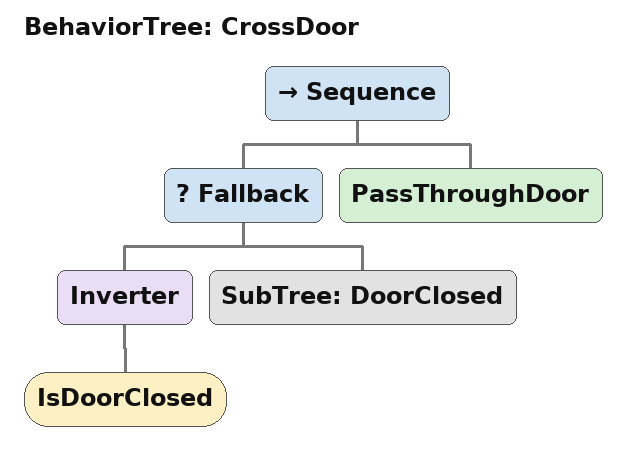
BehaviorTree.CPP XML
<root BTCPP_format="4">
  <BehaviorTree ID="CrossDoor">
    <Sequence>
      <Fallback>
        <Inverter>
          <IsDoorClosed/>
        </Inverter>
        <SubTree ID="DoorClosed"/>
      </Fallback>
      <PassThroughDoor/>
    </Sequence>
  </BehaviorTree>
</root>
